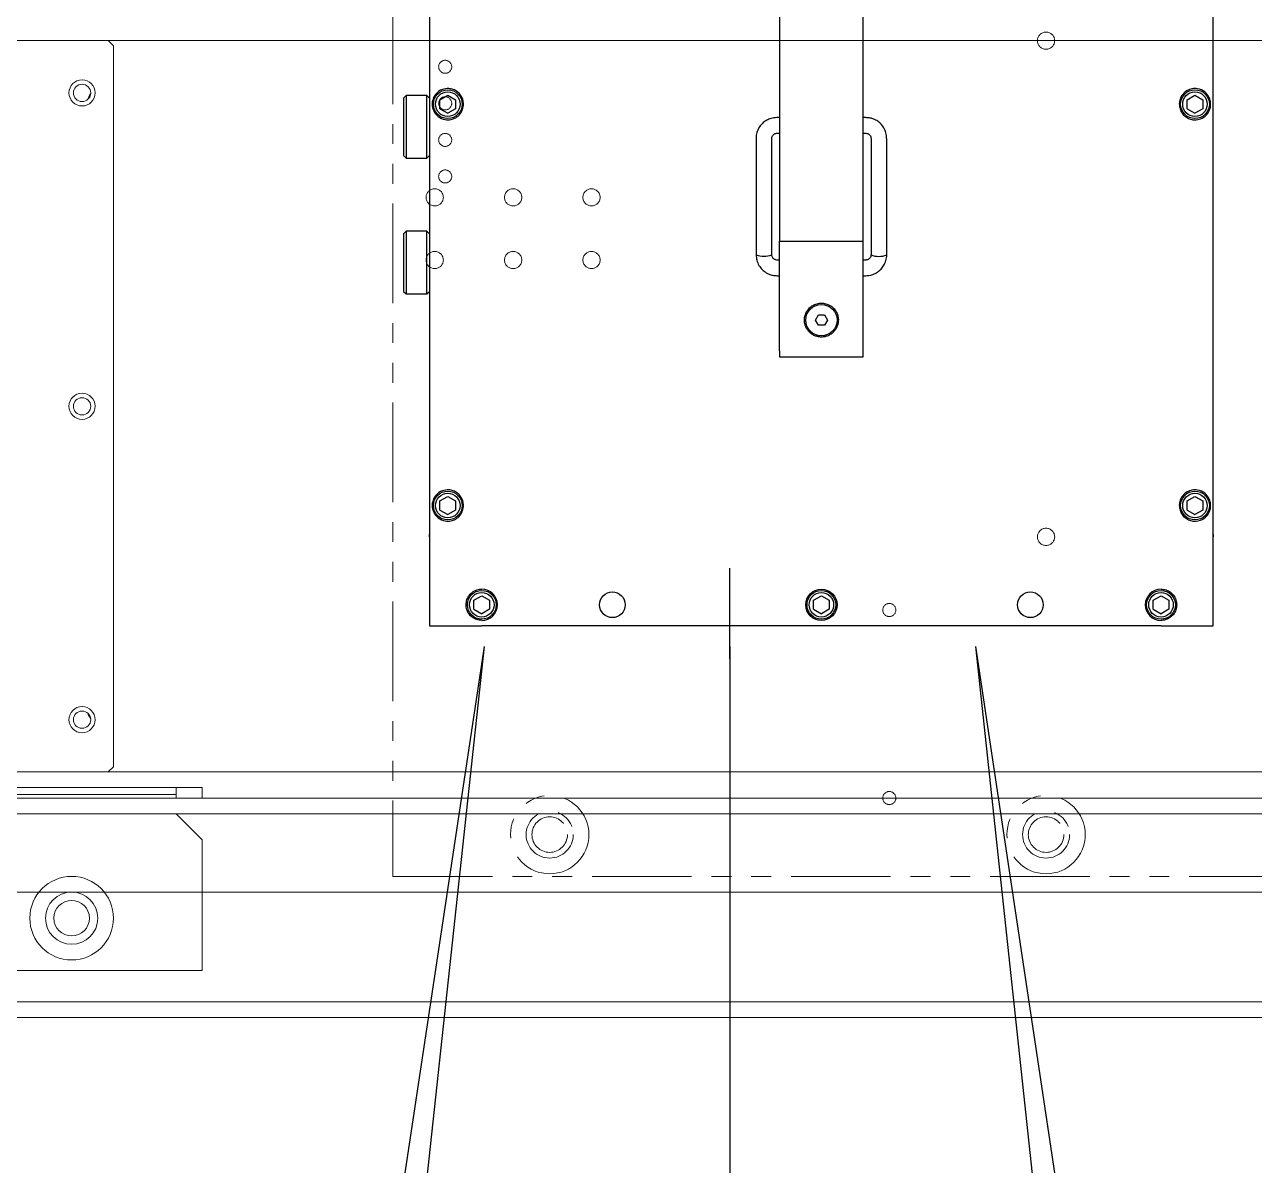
# Model space of a CAD drawing. Extents: x 500 to 100500, y -14500 to 21140.
# Drawn here: x 6134.1 to 6369.5, y 9226.6 to 9445 of the extents above; entities that cross this region are included whole.
import ezdxf

# ---------------------------------------------------------------- set-up
doc = ezdxf.new("R2010")
doc.units = 0
doc.linetypes.add('PHANTOM', pattern=[12.7, 6.35, -1.27, 1.27, -1.27, 1.27, -1.27])
doc.linetypes.add('SLD-Solid', pattern=[0])
doc.layers.get('0').update_dxf_attribs({"linetype": 'CONTINUOUS'})
doc.layers.add('D', color=7, linetype='CONTINUOUS')
doc.layers.add('M06SMMF-001B', color=7, linetype='CONTINUOUS')
doc.layers.add('MODEL', color=7, linetype='SLD-Solid', lineweight=15)

# ---------------------------------------------------------------- blocks, each defined once
blk = doc.blocks.new('KA$C03f0ad08')
at = {"layer": 'MODEL', "color": 4}
for p, q in [((333, 1287.6), (228, 1287.6)), ((338, 1282.6), (333, 1287.6)), ((338, 1257.6), (338, 1282.6)), ((188, 1257.6), (338, 1257.6))]:
    blk.add_line(p, q, dxfattribs=at)
for radius in [8, 5, 3.4]:
    blk.add_circle((313, 1267.6), radius, dxfattribs=at)
blk = doc.blocks.new('KSLIDER')
at = {"color": 60, "linetype": 'PHANTOM', "lineweight": 18, "ltscale": 3}
for p, q in [((-53457.52, -64866.89, 21.36), (-53457.52, -65071.89, 21.36)), ((-53334.17, -64911.89, 21.36), (-53330.87, -64911.89, 21.36)), ((-53457.52, -65071.89, 21.36), (-52807.52, -65071.89, 21.36))]:
    blk.add_line(p, q, dxfattribs=at)
for centre, radius in [((-53332.52, -64911.89, 21.36), 1.65), ((-53447.52, -64916.89, 21.36), 1.25), ((-53447.52, -64923.89, 21.36), 1.25), ((-53447.52, -64930.89, 21.36), 1.25), ((-53447.52, -64937.89, 21.36), 1.25), ((-53449.52, -64941.89, 21.36), 1.65), ((-53434.52, -64941.89, 21.36), 1.65), ((-53419.52, -64941.89, 21.36), 1.65), ((-53449.52, -64953.89, 21.36), 1.65), ((-53434.52, -64953.89, 21.36), 1.65), ((-53419.52, -64953.89, 21.36), 1.65), ((-53332.52, -65006.89, 21.36), 1.65), ((-53362.52, -65020.89, 21.36), 1.25), ((-53427.52, -65063.89, 21.36), 7.5), ((-53362.52, -65056.89, 21.36), 1.25), ((-53332.52, -65063.89, 21.36), 7.5), ((-53427.52, -65063.89, 21.36), 4.5), ((-53332.52, -65063.89, 21.36), 4.5), ((-53427.52, -65063.89, 21.36), 3.4), ((-53332.52, -65063.89, 21.36), 3.4)]:
    blk.add_circle(centre, radius, dxfattribs=at)
blk = doc.blocks.new('KASDADS')
at = {"layer": 'MODEL', "color": 4}
for p, q in [((-53542.02, -66411.89, 21.36), (-53512.02, -66411.89, 21.36)), ((-53512.02, -66411.89, 21.36), (-52957.52, -66411.89, 21.36)), ((-53511.02, -66412.89, 21.36), (-53512.02, -66411.89, 21.36)), ((-53511.02, -66550.89, 21.36), (-53511.02, -66412.89, 21.36)), ((-53512.02, -66551.89, 21.36), (-53511.02, -66550.89, 21.36)), ((-53542.02, -66551.89, 21.36), (-53512.02, -66551.89, 21.36)), ((-53532.02, -66551.89, 21.36), (-52957.52, -66551.89, 21.36)), ((-53532.02, -66554.89, 21.36), (-53494.02, -66554.89, 21.36)), ((-53499.02, -66556.24, 21.36), (-53532.02, -66556.24, 21.36)), ((-53499.02, -66556.24, 21.36), (-53499.02, -66554.89, 21.36)), ((-53499.02, -66556.24, 21.36), (-53499.02, -66556.89, 21.36)), ((-53494.02, -66554.89, 21.36), (-53494.02, -66556.89, 21.36)), ((-53532.02, -66556.89, 21.36), (-53494.02, -66556.89, 21.36)), ((-52957.52, -66556.89, 21.36), (-53532.02, -66556.89, 21.36)), ((-53552.02, -66559.89, 21.36), (-52957.52, -66559.89, 21.36)), ((-53552.02, -66574.89, 21.36), (-51013.02, -66574.89, 21.36)), ((-53552.02, -66595.89, 21.36), (-51013.02, -66595.89, 21.36)), ((-53552.02, -66598.89, 21.36), (-51013.02, -66598.89, 21.36))]:
    blk.add_line(p, q, dxfattribs=at)
at = {"layer": 'MODEL', "color": 4, "elevation": 21.36, "flags": 128}
for points in [[(-53515.37, -66422.03), (-53515.57, -66422.34), (-53515.91, -66423.12)], [(-53515.41, -66422.28), (-53515.48, -66422.39), (-53515.74, -66422.94)], [(-53515.91, -66540.66), (-53515.83, -66540.89), (-53515.37, -66541.74)], [(-53515.74, -66540.84), (-53515.74, -66540.85), (-53515.41, -66541.5)]]:
    blk.add_lwpolyline(points, dxfattribs=at)
at = {"layer": 'MODEL', "color": 4}
for centre, radius in [((-53517.02, -66421.89, 21.36), 2.5), ((-53517.02, -66421.89, 21.36), 1.65), ((-53517.02, -66481.89, 21.36), 2.5), ((-53517.02, -66481.89, 21.36), 1.65), ((-53517.02, -66541.89, 21.36), 2.5), ((-53517.02, -66541.89, 21.36), 1.65)]:
    blk.add_circle(centre, radius, dxfattribs=at)
blk = doc.blocks.new('KJVision F')
at = {"color": 2, "linetype": 'Continuous', "lineweight": 25}
for p, q in [((8160.12, -70726.64, -10.47), (8160.12, -71003.14, -10.47)), ((8310.12, -71003.14, -10.47), (8310.12, -70726.64, -10.47)), ((8160.12, -70744.14, -10.47), (8160.12, -70985.64, -10.47)), ((8310.12, -70985.64, -10.47), (8310.12, -70744.14, -10.47)), ((8227.12, -70799.09, -10.47), (8227.12, -70929.5, -10.47)), ((8243.12, -70929.5, -10.47), (8243.12, -70799.09, -10.47)), ((8155.62, -70901.64, -10.47), (8155.12, -70902.14, -10.47)), ((8155.12, -70902.14, -10.47), (8155.12, -70913.14, -10.47)), ((8159.62, -70901.64, -10.47), (8155.62, -70901.64, -10.47)), ((8155.62, -70901.64, -10.47), (8155.62, -70913.64, -10.47)), ((8160.12, -70902.14, -10.47), (8159.62, -70901.64, -10.47)), ((8159.62, -70913.64, -10.47), (8159.62, -70901.64, -10.47)), ((8162.12, -70902.44, -10.47), (8163.62, -70901.57, -10.47)), ((8162.12, -70904.17, -10.47), (8162.12, -70902.44, -10.47)), ((8163.62, -70901.57, -10.47), (8165.12, -70902.44, -10.47)), ((8165.12, -70902.44, -10.47), (8165.12, -70904.17, -10.47)), ((8305.12, -70902.44, -10.47), (8306.62, -70901.57, -10.47)), ((8305.12, -70904.17, -10.47), (8305.12, -70902.44, -10.47)), ((8306.62, -70901.57, -10.47), (8308.12, -70902.44, -10.47)), ((8308.12, -70902.44, -10.47), (8308.12, -70904.17, -10.47)), ((8162.12, -70904.17, -10.47), (8163.62, -70905.04, -10.47)), ((8165.12, -70904.17, -10.47), (8163.62, -70905.04, -10.47)), ((8227.12, -70905.87, -10.47), (8226.62, -70905.87, -10.47)), ((8243.62, -70905.87, -10.47), (8243.12, -70905.87, -10.47)), ((8305.12, -70904.17, -10.47), (8306.62, -70905.04, -10.47)), ((8308.12, -70904.17, -10.47), (8306.62, -70905.04, -10.47)), ((8222.62, -70909.85, -10.47), (8222.62, -70932.16, -10.47)), ((8225.62, -70932.16, -10.47), (8225.62, -70909.85, -10.47)), ((8226.62, -70908.87, -10.47), (8227.12, -70908.87, -10.47)), ((8243.12, -70908.87, -10.47), (8243.62, -70908.87, -10.47)), ((8244.62, -70909.85, -10.47), (8244.62, -70932.16, -10.47)), ((8247.62, -70932.16, -10.47), (8247.62, -70909.85, -10.47)), ((8155.12, -70913.14, -10.47), (8155.62, -70913.64, -10.47)), ((8159.62, -70913.64, -10.47), (8160.12, -70913.14, -10.47)), ((8155.62, -70913.64, -10.47), (8159.62, -70913.64, -10.47)), ((8155.62, -70927.64, -10.47), (8155.12, -70928.14, -10.47)), ((8155.12, -70928.14, -10.47), (8155.12, -70939.14, -10.47)), ((8159.62, -70927.64, -10.47), (8155.62, -70927.64, -10.47)), ((8155.62, -70927.64, -10.47), (8155.62, -70939.64, -10.47)), ((8160.12, -70928.14, -10.47), (8159.62, -70927.64, -10.47)), ((8159.62, -70939.64, -10.47), (8159.62, -70927.64, -10.47)), ((8227.12, -70929.5, -10.47), (8243.12, -70929.5, -10.47)), ((8227.12, -70929.5, -10.47), (8243.12, -70929.5, -10.47)), ((8227.12, -70929.5, -10.47), (8227.12, -70929.5, -10.47)), ((8227.12, -70930.3, -10.47), (8227.12, -70929.5, -10.47)), ((8243.12, -70929.5, -10.47), (8243.12, -70929.5, -10.47)), ((8243.12, -70930.3, -10.47), (8243.12, -70929.5, -10.47)), ((8227.12, -70933.48, -10.47), (8227.12, -70930.3, -10.47)), ((8243.12, -70933.48, -10.47), (8243.12, -70930.3, -10.47)), ((8227.12, -70933.14, -10.47), (8226.62, -70933.14, -10.47)), ((8227.12, -70942.47, -10.47), (8227.12, -70933.48, -10.47)), ((8243.62, -70933.14, -10.47), (8243.12, -70933.14, -10.47)), ((8243.12, -70942.47, -10.47), (8243.12, -70933.48, -10.47)), ((8226.62, -70936.14, -10.47), (8227.12, -70936.14, -10.47)), ((8243.12, -70936.14, -10.47), (8243.62, -70936.14, -10.47)), ((8155.12, -70939.14, -10.47), (8155.62, -70939.64, -10.47)), ((8155.62, -70939.64, -10.47), (8159.62, -70939.64, -10.47)), ((8159.62, -70939.64, -10.47), (8160.12, -70939.14, -10.47)), ((8227.12, -70950.52, -10.47), (8227.12, -70942.47, -10.47)), ((8233.97, -70944.64, -10.47), (8234.54, -70943.64, -10.47)), ((8234.54, -70943.64, -10.47), (8235.7, -70943.64, -10.47)), ((8235.7, -70943.64, -10.47), (8236.28, -70944.64, -10.47)), ((8243.12, -70950.52, -10.47), (8243.12, -70942.47, -10.47)), ((8234.54, -70945.64, -10.47), (8233.97, -70944.64, -10.47)), ((8235.7, -70945.64, -10.47), (8234.54, -70945.64, -10.47)), ((8236.28, -70944.64, -10.47), (8235.7, -70945.64, -10.47)), ((8227.12, -70950.52, -10.47), (8227.12, -70951.64, -10.47)), ((8243.12, -70951.64, -10.47), (8243.12, -70950.52, -10.47)), ((8227.12, -70951.64, -10.47), (8243.12, -70951.64, -10.47)), ((8162.12, -70979.27, -10.47), (8163.62, -70978.4, -10.47)), ((8163.62, -70978.4, -10.47), (8165.12, -70979.27, -10.47)), ((8305.12, -70979.27, -10.47), (8306.62, -70978.4, -10.47)), ((8306.62, -70978.4, -10.47), (8308.12, -70979.27, -10.47)), ((8162.12, -70981, -10.47), (8162.12, -70979.27, -10.47)), ((8162.12, -70981, -10.47), (8163.62, -70981.87, -10.47)), ((8165.12, -70981, -10.47), (8163.62, -70981.87, -10.47)), ((8165.12, -70979.27, -10.47), (8165.12, -70981, -10.47)), ((8305.12, -70981, -10.47), (8305.12, -70979.27, -10.47)), ((8305.12, -70981, -10.47), (8306.62, -70981.87, -10.47)), ((8308.12, -70981, -10.47), (8306.62, -70981.87, -10.47)), ((8308.12, -70979.27, -10.47), (8308.12, -70981, -10.47)), ((8160.12, -70985.64, -10.47), (8160.12, -70985.64, -10.47)), ((8160.12, -70986.14, -10.47), (8160.12, -70985.64, -10.47)), ((8160.12, -70986.14, -10.47), (8160.12, -71002.14, -10.47)), ((8160.12, -70986.14, -10.47), (8160.12, -70986.14, -10.47)), ((8310.12, -70985.64, -10.47), (8310.12, -70985.64, -10.47)), ((8310.12, -70985.64, -10.47), (8310.12, -70986.14, -10.47)), ((8310.12, -70986.14, -10.47), (8310.12, -70986.14, -10.47)), ((8310.12, -71002.14, -10.47), (8310.12, -70986.14, -10.47)), ((8168.62, -70998.27, -10.47), (8170.12, -70997.4, -10.47)), ((8170.12, -70997.4, -10.47), (8171.62, -70998.27, -10.47)), ((8233.62, -70998.27, -10.47), (8235.12, -70997.4, -10.47)), ((8235.12, -70997.4, -10.47), (8236.62, -70998.27, -10.47)), ((8298.62, -70998.27, -10.47), (8300.12, -70997.4, -10.47)), ((8300.12, -70997.4, -10.47), (8301.62, -70998.27, -10.47)), ((8168.62, -71000, -10.47), (8168.62, -70998.27, -10.47)), ((8168.62, -71000, -10.47), (8170.12, -71000.87, -10.47)), ((8171.62, -71000, -10.47), (8170.12, -71000.87, -10.47)), ((8171.62, -70998.27, -10.47), (8171.62, -71000, -10.47)), ((8233.62, -71000, -10.47), (8233.62, -70998.27, -10.47)), ((8233.62, -71000, -10.47), (8235.12, -71000.87, -10.47)), ((8236.62, -71000, -10.47), (8235.12, -71000.87, -10.47)), ((8236.62, -70998.27, -10.47), (8236.62, -71000, -10.47)), ((8298.62, -71000, -10.47), (8298.62, -70998.27, -10.47)), ((8298.62, -71000, -10.47), (8300.12, -71000.87, -10.47)), ((8301.62, -71000, -10.47), (8300.12, -71000.87, -10.47)), ((8301.62, -70998.27, -10.47), (8301.62, -71000, -10.47)), ((8160.12, -71002.14, -10.47), (8160.12, -71002.14, -10.47)), ((8160.12, -71002.14, -10.47), (8160.12, -71002.14, -10.47)), ((8310.12, -71002.14, -10.47), (8310.12, -71002.14, -10.47)), ((8160.12, -71003.14, -10.47), (8170.12, -71003.14, -10.47)), ((8300.12, -71003.14, -10.47), (8170.12, -71003.14, -10.47)), ((8300.12, -71003.14, -10.47), (8310.12, -71003.14, -10.47))]:
    blk.add_line(p, q, dxfattribs=at)
at = {"color": 2}
for p, q in [((8217.62, -71009.5, -10.47), (8217.62, -70992.16, -10.47)), ((7970.62, -72337.14, -10.47), (8170.62, -71007.14, -10.47)), ((8127.62, -71407.14, -10.47), (8170.62, -71007.14, -10.47)), ((8217.62, -71007.14, -10.47), (8217.62, -72337.14, -10.47)), ((8264.62, -71007.14, -10.47), (8464.62, -72337.14, -10.47)), ((8264.62, -71007.14, -10.47), (8307.62, -71407.14, -10.47))]:
    blk.add_line(p, q, dxfattribs=at)
at = {"color": 2, "linetype": 'Continuous', "lineweight": 25}
for centre, radius in [((8163.62, -70903.3, -10.47), 2.75), ((8163.62, -70903.3, -10.47), 2.35), ((8306.62, -70903.3, -10.47), 2.75), ((8306.62, -70903.3, -10.47), 2.35), ((8235.12, -70944.64, -10.47), 3), ((8163.62, -70980.14, -10.47), 2.75), ((8163.62, -70980.14, -10.47), 2.35), ((8306.62, -70980.14, -10.47), 2.75), ((8306.62, -70980.14, -10.47), 2.35), ((8170.12, -70999.14, -10.47), 2.75), ((8170.12, -70999.14, -10.47), 2.35), ((8195.12, -70999.14, -10.47), 2.46), ((8235.12, -70999.14, -10.47), 3), ((8235.12, -70999.14, -10.47), 2.75), ((8235.12, -70999.14, -10.47), 2.35), ((8275.12, -70999.14, -10.47), 2.46), ((8300.12, -70999.14, -10.47), 2.75), ((8300.12, -70999.14, -10.47), 2.35)]:
    blk.add_circle(centre, radius, dxfattribs=at)
for centre, radius, start, end in [((8224.12, -70927.59, -10.47), 4.8, 251.8089, 288.1911), ((8246.12, -70928.35, -10.47), 4.09, 248.4967, 291.5033), ((8170.12, -70999.14, -10.47), 3, 270, 90), ((8300.12, -70999.14, -10.47), 3, 90, 270)]:
    blk.add_arc(centre, radius, start, end, dxfattribs=at)
for points, knots in [([(8161.75, -70905.65, -10.47), (8161.44, -70905.34, -10.47), (8161, -70904.9, -10.47), (8160.72, -70904.12, -10.47), (8160.63, -70903.63, -10.47), (8160.62, -70903.25, -10.47), (8160.65, -70902.88, -10.47), (8160.74, -70902.44, -10.47), (8160.95, -70901.88, -10.47), (8161.47, -70901.11, -10.47), (8162.4, -70900.45, -10.47), (8163.63, -70900.24, -10.47), (8164.65, -70900.44, -10.47), (8165.46, -70900.87, -10.47), (8166.11, -70901.54, -10.47), (8166.53, -70902.39, -10.47), (8166.67, -70903.35, -10.47), (8166.5, -70904.33, -10.47), (8165.99, -70905.25, -10.47), (8165.16, -70905.95, -10.47), (8164.13, -70906.32, -10.47), (8162.87, -70906.33, -10.47), (8162.18, -70905.91, -10.47), (8161.75, -70905.65, -10.47)], [0, 0, 0, 0, 0.087908, 0.1243727, 0.1433489, 0.1579927, 0.1725788, 0.1918674, 0.2230663, 0.2769971, 0.3744226, 0.4463081, 0.493478, 0.5360369, 0.5768432, 0.6172193, 0.6576235, 0.6986551, 0.7425444, 0.792969, 0.8431141, 0.9039171, 1, 1, 1, 1]), ([(8306.6, -70906.3, -10.47), (8306.54, -70906.3, -10.47), (8306.21, -70906.29, -10.47), (8305.59, -70906.17, -10.47), (8304.78, -70905.73, -10.47), (8304.13, -70905.06, -10.47), (8303.71, -70904.21, -10.47), (8303.57, -70903.25, -10.47), (8303.74, -70902.27, -10.47), (8304.26, -70901.35, -10.47), (8305.09, -70900.65, -10.47), (8306.12, -70900.28, -10.47), (8307.37, -70900.3, -10.47), (8308.53, -70900.86, -10.47), (8309.23, -70901.71, -10.47), (8309.52, -70902.48, -10.47), (8309.61, -70902.97, -10.47), (8309.63, -70903.35, -10.47), (8309.6, -70903.72, -10.47), (8309.51, -70904.16, -10.47), (8309.3, -70904.72, -10.47), (8308.77, -70905.48, -10.47), (8307.9, -70906.16, -10.47), (8306.97, -70906.26, -10.47), (8306.6, -70906.3, -10.47)], [0, 0, 0, 0, 0.0087568, 0.0558583, 0.0983847, 0.1391779, 0.1795479, 0.2199494, 0.2609889, 0.3049239, 0.3554509, 0.4056957, 0.4667145, 0.5618717, 0.6487742, 0.6858136, 0.7049587, 0.7196088, 0.7342042, 0.752465, 0.7855309, 0.8372825, 0.9351477, 1, 1, 1, 1]), ([(8226.62, -70905.87, -10.47), (8226.23, -70905.9, -10.47), (8225.69, -70905.94, -10.47), (8224.93, -70906.23, -10.47), (8224.31, -70906.57, -10.47), (8223.66, -70907.12, -10.47), (8223.11, -70907.86, -10.47), (8222.75, -70908.76, -10.47), (8222.58, -70909.46, -10.47), (8222.63, -70909.83, -10.47), (8222.63, -70909.85, -10.47)], [0, 0, 0, 0, 0.184865, 0.260647, 0.386958, 0.52041, 0.666196, 0.822242, 0.988754, 1, 1, 1, 1]), ([(8247.61, -70909.85, -10.47), (8247.59, -70909.5, -10.47), (8247.54, -70908.8, -10.47), (8247.12, -70907.83, -10.47), (8246.5, -70907.02, -10.47), (8245.8, -70906.48, -10.47), (8245.12, -70906.14, -10.47), (8244.42, -70905.92, -10.47), (8243.9, -70905.89, -10.47), (8243.62, -70905.87, -10.47)], [0, 0, 0, 0, 0.167317, 0.33559, 0.499903, 0.650442, 0.754342, 0.865168, 1, 1, 1, 1]), ([(8225.64, -70909.85, -10.47), (8225.63, -70909.79, -10.47), (8225.63, -70909.61, -10.47), (8225.75, -70909.34, -10.47), (8225.95, -70909.11, -10.47), (8226.17, -70908.97, -10.47), (8226.39, -70908.88, -10.47), (8226.55, -70908.87, -10.47), (8226.62, -70908.87, -10.47)], [0, 0, 0, 0, 0.122287, 0.355256, 0.563161, 0.706534, 0.857521, 1, 1, 1, 1]), ([(8243.62, -70908.87, -10.47), (8243.75, -70908.88, -10.47), (8243.93, -70908.9, -10.47), (8244.17, -70909.02, -10.47), (8244.35, -70909.16, -10.47), (8244.52, -70909.39, -10.47), (8244.62, -70909.63, -10.47), (8244.61, -70909.79, -10.47), (8244.6, -70909.85, -10.47)], [0, 0, 0, 0, 0.239521, 0.338304, 0.50296, 0.682902, 0.888148, 1, 1, 1, 1]), ([(8222.63, -70932.16, -10.47), (8222.65, -70932.51, -10.47), (8222.7, -70933.21, -10.47), (8223.13, -70934.18, -10.47), (8223.75, -70934.98, -10.47), (8224.44, -70935.53, -10.47), (8225.12, -70935.87, -10.47), (8225.83, -70936.09, -10.47), (8226.34, -70936.12, -10.47), (8226.62, -70936.14, -10.47)], [0, 0, 0, 0, 0.167305, 0.33558, 0.499895, 0.650437, 0.754338, 0.865166, 1, 1, 1, 1]), ([(8226.62, -70933.14, -10.47), (8226.49, -70933.12, -10.47), (8226.31, -70933.1, -10.47), (8226.07, -70932.99, -10.47), (8225.89, -70932.84, -10.47), (8225.72, -70932.61, -10.47), (8225.62, -70932.37, -10.47), (8225.63, -70932.21, -10.47), (8225.64, -70932.16, -10.47)], [0, 0, 0, 0, 0.239491, 0.338261, 0.502897, 0.682816, 0.888037, 1, 1, 1, 1]), ([(8243.62, -70936.14, -10.47), (8244.01, -70936.11, -10.47), (8244.56, -70936.06, -10.47), (8245.32, -70935.78, -10.47), (8245.93, -70935.44, -10.47), (8246.58, -70934.88, -10.47), (8247.13, -70934.15, -10.47), (8247.49, -70933.25, -10.47), (8247.66, -70932.55, -10.47), (8247.62, -70932.18, -10.47), (8247.61, -70932.16, -10.47)], [0, 0, 0, 0, 0.184865, 0.260647, 0.386958, 0.52041, 0.666196, 0.822242, 0.988754, 1, 1, 1, 1]), ([(8244.6, -70932.16, -10.47), (8244.61, -70932.22, -10.47), (8244.62, -70932.4, -10.47), (8244.49, -70932.67, -10.47), (8244.29, -70932.9, -10.47), (8244.07, -70933.04, -10.47), (8243.85, -70933.12, -10.47), (8243.7, -70933.13, -10.47), (8243.62, -70933.14, -10.47)], [0, 0, 0, 0, 0.122287, 0.355256, 0.563161, 0.706534, 0.857521, 1, 1, 1, 1]), ([(8232.3, -70943.02, -10.47), (8232.47, -70942.77, -10.47), (8232.79, -70942.31, -10.47), (8233.49, -70941.79, -10.47), (8234.27, -70941.46, -10.47), (8235.12, -70941.35, -10.47), (8235.97, -70941.46, -10.47), (8236.76, -70941.79, -10.47), (8237.45, -70942.31, -10.47), (8237.77, -70942.77, -10.47), (8237.94, -70943.02, -10.47)], [0, 0, 0, 0, 0.133331, 0.253473, 0.378719, 0.5, 0.621275, 0.746527, 0.866665, 1, 1, 1, 1]), ([(8231.87, -70944.52, -10.47), (8231.9, -70944.26, -10.47), (8231.94, -70943.76, -10.47), (8232.19, -70943.26, -10.47), (8232.3, -70943.02, -10.47)], [0, 0, 0, 0, 0.511837, 1, 1, 1, 1]), ([(8237.94, -70943.02, -10.47), (8238.06, -70943.26, -10.47), (8238.3, -70943.76, -10.47), (8238.35, -70944.26, -10.47), (8238.37, -70944.52, -10.47)], [0, 0, 0, 0, 0.488163, 1, 1, 1, 1]), ([(8161.75, -70982.48, -10.47), (8161.44, -70982.17, -10.47), (8161, -70981.74, -10.47), (8160.72, -70980.95, -10.47), (8160.63, -70980.46, -10.47), (8160.62, -70980.08, -10.47), (8160.65, -70979.71, -10.47), (8160.74, -70979.27, -10.47), (8160.95, -70978.71, -10.47), (8161.47, -70977.94, -10.47), (8162.4, -70977.28, -10.47), (8163.63, -70977.07, -10.47), (8164.65, -70977.27, -10.47), (8165.46, -70977.71, -10.47), (8166.11, -70978.37, -10.47), (8166.53, -70979.23, -10.47), (8166.67, -70980.18, -10.47), (8166.5, -70981.16, -10.47), (8165.99, -70982.09, -10.47), (8165.16, -70982.79, -10.47), (8164.13, -70983.16, -10.47), (8162.87, -70983.16, -10.47), (8162.18, -70982.74, -10.47), (8161.75, -70982.48, -10.47)], [0, 0, 0, 0, 0.087908, 0.124373, 0.143349, 0.157993, 0.172579, 0.191867, 0.223066, 0.276997, 0.374423, 0.446308, 0.493478, 0.536037, 0.576843, 0.617219, 0.657624, 0.698655, 0.742544, 0.792969, 0.843114, 0.903917, 1, 1, 1, 1]), ([(8306.6, -70983.14, -10.47), (8306.54, -70983.14, -10.47), (8306.21, -70983.13, -10.47), (8305.59, -70983, -10.47), (8304.78, -70982.56, -10.47), (8304.13, -70981.89, -10.47), (8303.71, -70981.04, -10.47), (8303.57, -70980.08, -10.47), (8303.74, -70979.1, -10.47), (8304.26, -70978.18, -10.47), (8305.09, -70977.48, -10.47), (8306.12, -70977.11, -10.47), (8307.37, -70977.13, -10.47), (8308.53, -70977.7, -10.47), (8309.23, -70978.54, -10.47), (8309.52, -70979.31, -10.47), (8309.61, -70979.8, -10.47), (8309.63, -70980.18, -10.47), (8309.6, -70980.55, -10.47), (8309.51, -70980.99, -10.47), (8309.3, -70981.55, -10.47), (8308.77, -70982.32, -10.47), (8307.9, -70982.99, -10.47), (8306.97, -70983.1, -10.47), (8306.6, -70983.14, -10.47)], [0, 0, 0, 0, 0.008757, 0.055858, 0.098385, 0.139178, 0.179548, 0.219949, 0.260989, 0.304924, 0.355451, 0.405696, 0.466715, 0.561872, 0.648774, 0.685814, 0.704959, 0.719609, 0.734204, 0.752465, 0.785531, 0.837283, 0.935148, 1, 1, 1, 1]), ([(8170.12, -71002.14, -10.47), (8169.79, -71002.1, -10.47), (8169.13, -71002.04, -10.47), (8168.25, -71001.55, -10.47), (8167.56, -71000.81, -10.47), (8167.15, -70999.87, -10.47), (8167.08, -70998.86, -10.47), (8167.33, -70997.89, -10.47), (8167.88, -70997.06, -10.47), (8168.68, -70996.44, -10.47), (8169.48, -70996.17, -10.47), (8169.97, -70996.14, -10.47), (8170.12, -70996.14, -10.47)], [0, 0, 0, 0, 0.104157, 0.20821, 0.314967, 0.424079, 0.530103, 0.632333, 0.736, 0.843986, 0.952648, 1, 1, 1, 1]), ([(8300.12, -70996.14, -10.47), (8300.45, -70996.17, -10.47), (8301.11, -70996.23, -10.47), (8301.99, -70996.72, -10.47), (8302.68, -70997.46, -10.47), (8303.09, -70998.4, -10.47), (8303.16, -70999.42, -10.47), (8302.91, -71000.38, -10.47), (8302.36, -71001.21, -10.47), (8301.56, -71001.83, -10.47), (8300.76, -71002.11, -10.47), (8300.27, -71002.13, -10.47), (8300.12, -71002.14, -10.47)], [0, 0, 0, 0, 0.104157, 0.20821, 0.314967, 0.424079, 0.530103, 0.632333, 0.736, 0.843986, 0.952648, 1, 1, 1, 1])]:
    blk.add_open_spline(points, degree=3, knots=knots, dxfattribs=at)
blk.add_open_spline([(8238.37, -70944.52, -10.47), (8238.36, -70944.74, -10.47), (8238.35, -70945.17, -10.47), (8238.18, -70945.81, -10.47), (8237.88, -70946.39, -10.47), (8237.48, -70946.91, -10.47), (8236.98, -70947.33, -10.47), (8236.4, -70947.65, -10.47), (8235.77, -70947.84, -10.47), (8235.12, -70947.91, -10.47), (8234.47, -70947.84, -10.47), (8233.84, -70947.65, -10.47), (8233.27, -70947.33, -10.47), (8232.77, -70946.91, -10.47), (8232.36, -70946.39, -10.47), (8232.07, -70945.81, -10.47), (8231.89, -70945.17, -10.47), (8231.88, -70944.74, -10.47), (8231.87, -70944.52, -10.47)], degree=3, dxfattribs=at)

msp = doc.modelspace()

# ---------------------------------------------------------------- block references
msp.add_blockref('KJVision F', (-1948.54, 80333.1))
at = {"layer": 'D', "color": 1}
for name, p in [('KASDADS', (59662.1, 75853.85, -31.83)), ('KSLIDER', (59662.1, 74353.85, -31.83))]:
    msp.add_blockref(name, p, dxfattribs=at)
at = {"layer": 'M06SMMF-001B'}
msp.add_blockref('KA$C03f0ad08', (5830.08, 8006.36, -10.47), dxfattribs=at)

doc.saveas('drawing.dxf')
